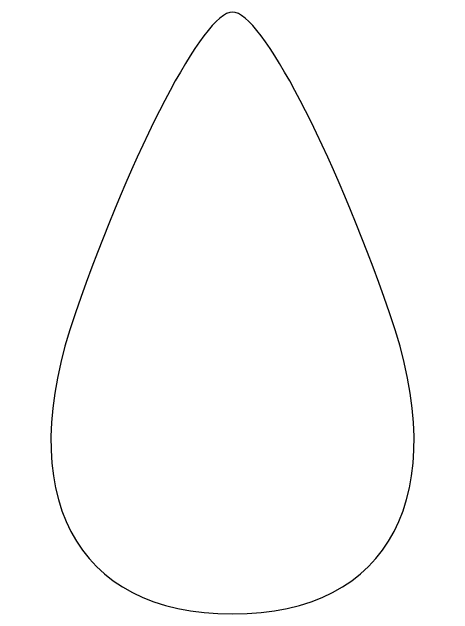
# Model space of a CAD drawing. Header units: centimetres. Extents: x -13.2 to 3.1, y -11.6 to 7.1.
# Drawn here: x -3.8104 to -3.619, y 0.4081 to 0.6695 of the extents above; entities that cross this region are included whole.
import ezdxf

# ---------------------------------------------------------------- set-up
doc = ezdxf.new("R2010")
doc.units = ezdxf.units.CM
doc.header["$MEASUREMENT"] = 0
doc.layers.add('Layer 1', color=7, linetype='Continuous')

msp = doc.modelspace()

# ---------------------------------------------------------------- linework, layer by layer
at = {"layer": 'Layer 1'}
msp.add_open_spline([(-3.78289, 0.53883), (-3.75783, 0.61071), (-3.72714, 0.66953), (-3.71469, 0.66953), (-3.71469, 0.66953), (-3.70224, 0.66953), (-3.67155, 0.61072), (-3.64649, 0.53883), (-3.64649, 0.53883), (-3.61902, 0.46001), (-3.64609, 0.40813), (-3.71469, 0.40813), (-3.71469, 0.40813), (-3.78329, 0.40813), (-3.81037, 0.46001), (-3.78289, 0.53883)], degree=3, knots=[0, 0, 0, 0, 0.2, 0.2, 0.2, 0.2, 0.4, 0.4, 0.4, 0.4, 0.6, 0.6, 0.6, 0.6, 1, 1, 1, 1], dxfattribs=at)

doc.saveas('drawing.dxf')
